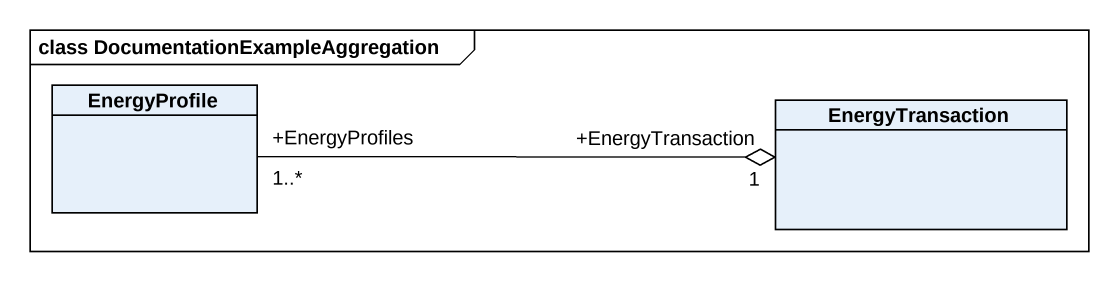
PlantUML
@startuml
mainframe class DocumentationExampleAggregation
hide circle
hide empty members
class EnergyProfile
class EnergyTransaction
EnergyProfile "+EnergyProfiles\n1..*" -right-o "+EnergyTransaction\n1" EnergyTransaction
@enduml
